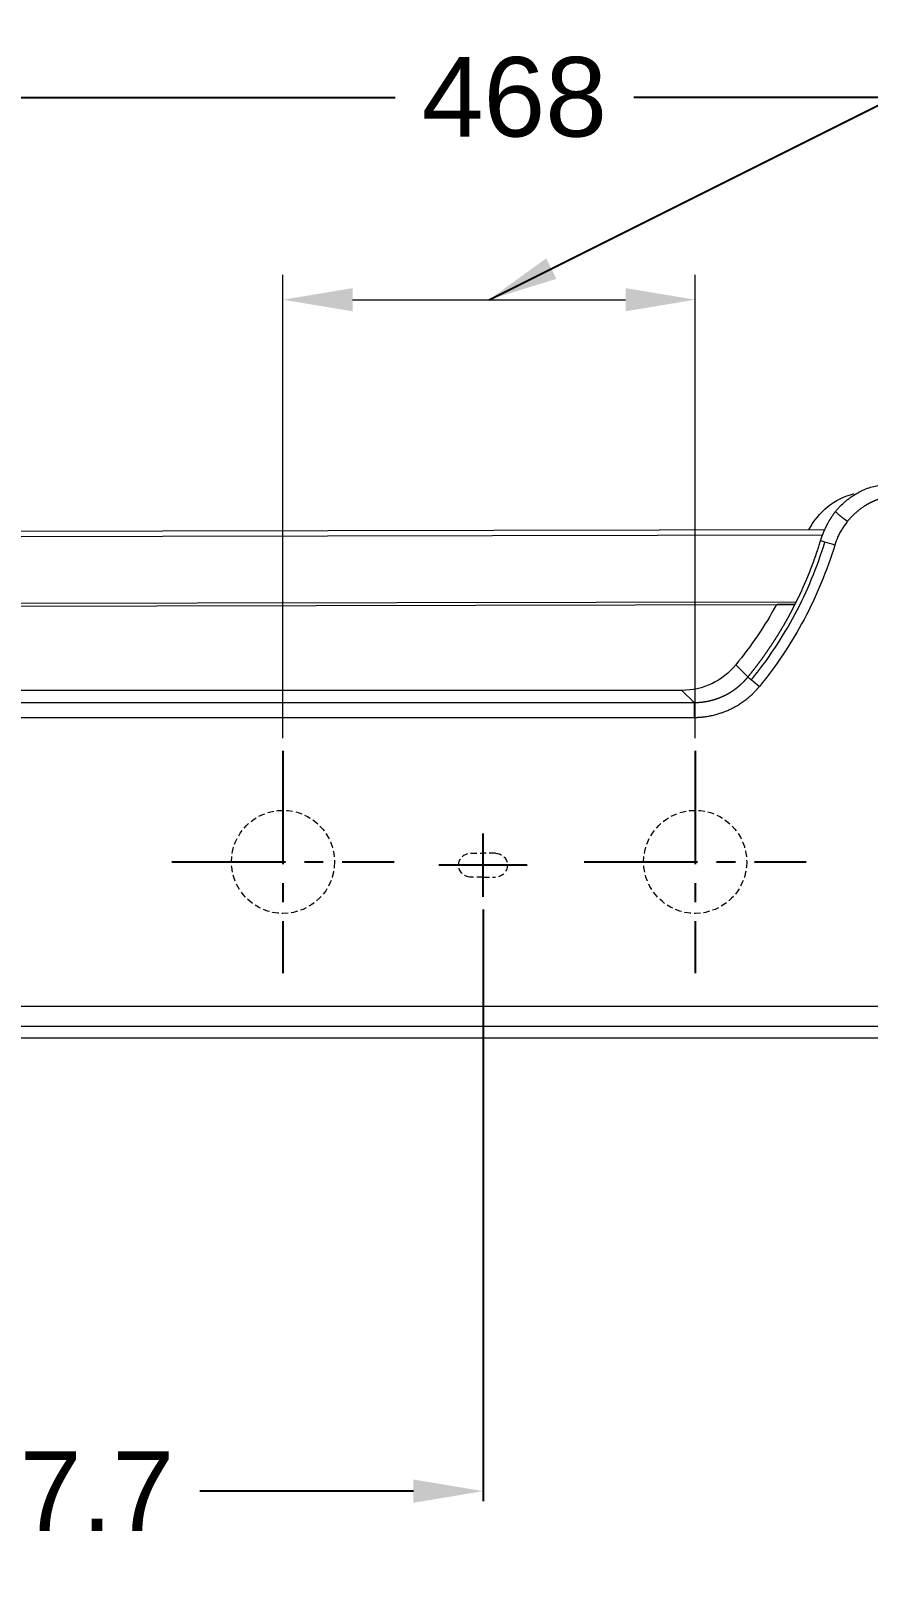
# Model space of a CAD drawing. Header units: millimetres. Extents: x 13235 to 13829, y -4257 to -3417.
# Drawn here: x 13389.9 to 13432, y -3984 to -3906.6 of the extents above; entities that cross this region are included whole.
import ezdxf

# ---------------------------------------------------------------- set-up
doc = ezdxf.new("R2010")
doc.units = ezdxf.units.MM
doc.header["$LTSCALE"] = 0.1
for name, pattern in [('CENTER2', [28.575, 19.05, -3.175, 3.175, -3.175]), ('HIDDEN2', [4.7625, 3.175, -1.5875]), ('HIDDENX2', [19.05, 12.7, -6.35])]:
    doc.linetypes.add(name, pattern=pattern)
doc.layers.get('0').update_dxf_attribs({"lineweight": 15})
doc.layers.add('DIM', color=3, linetype='Continuous', lineweight=9)
doc.layers.add('HIDDEN', color=8, linetype='HIDDENX2')
doc.styles.add('ARIAL', font='arial.ttf')
doc.dimstyles.new('사본 ISO-25', dxfattribs={"dimtxt": 4, "dimasz": 3.5, "dimexe": 0.5, "dimexo": 0.625, "dimgap": 1.5, "dimtad": 1, "dimtih": 1, "dimtoh": 1, "dimdec": 1, "dimlfac": 4, "dimdsep": 46, "dimtxsty": 'ARIAL', "dimcen": 0, "dimclrd": 3, "dimclre": 3, "dimclrt": 3, "dimadec": 1, "dimazin": 0, "dimtfac": 1, "dimtdec": 1, "dimtmove": 0, "dimatfit": 3, "dimfxl": 1.25, "dimtfill": 1, "dimarcsym": 0})

# ---------------------------------------------------------------- blocks, each defined once
blk = doc.blocks.new('*D92')
at = {"layer": 'Defpoints', "color": 0, "transparency": 16777216}
for p in [(13476.948, -3897.53), (13476.948, -3930.422), (13348.468, -3940.48)]:
    blk.add_point(p, dxfattribs=at)
at = {"layer": 'DIM', "color": 3, "lineweight": -2, "transparency": 16777216}
for p, q in [((13348.468, -3939.855), (13348.468, -3897.03)), ((13476.948, -3929.797), (13476.948, -3897.03)), ((13351.968, -3897.53), (13406.798, -3897.53)), ((13473.448, -3897.53), (13418.619, -3897.53))]:
    blk.add_line(p, q, dxfattribs=at)
at = {"layer": 'DIM', "color": 3, "transparency": 16777216}
for points in [[(13351.968, -3896.947), (13351.968, -3898.113), (13348.468, -3897.53)], [(13473.448, -3896.947), (13473.448, -3898.113), (13476.948, -3897.53)]]:
    blk.add_solid(points, dxfattribs=at)
at = {"layer": 'DIM', "color": 3, "transparency": 16777216, "insert": (13412.708, -3897.53), "char_height": 4, "attachment_point": 5, "style": 'ARIAL', "bg_fill": 3, "box_fill_scale": 1.1, "bg_fill_color": 256, "bg_fill_true_color": 13158600, "bg_fill_transparency": 0}
blk.add_mtext('514', dxfattribs=at)
blk = doc.blocks.new('*D95')
at = {"layer": 'Defpoints', "color": 0, "transparency": 16777216}
for p in [(13473.559, -3929.403), (13428.922, -4163.6), (13516.972, -4163.6)]:
    blk.add_point(p, dxfattribs=at)
at = {"layer": 'DIM', "color": 3, "lineweight": -2, "transparency": 16777216}
for p, q in [((13474.184, -3929.403), (13517.472, -3929.403)), ((13516.972, -3932.903), (13516.972, -4042.959)), ((13516.972, -4160.1), (13516.972, -4050.044)), ((13429.547, -4163.6), (13517.472, -4163.6))]:
    blk.add_line(p, q, dxfattribs=at)
at = {"layer": 'DIM', "color": 3, "transparency": 16777216}
for points in [[(13516.389, -3932.903), (13517.556, -3932.903), (13516.972, -3929.403)], [(13516.389, -4160.1), (13517.556, -4160.1), (13516.972, -4163.6)]]:
    blk.add_solid(points, dxfattribs=at)
at = {"layer": 'DIM', "color": 3, "transparency": 16777216, "insert": (13516.972, -4046.502), "char_height": 4, "attachment_point": 5, "style": 'ARIAL', "bg_fill": 3, "box_fill_scale": 1.1, "bg_fill_color": 256, "bg_fill_true_color": 13158600, "bg_fill_transparency": 0}
blk.add_mtext('977.5', dxfattribs=at)
blk = doc.blocks.new('*D93')
at = {"layer": 'Defpoints', "color": 0, "transparency": 16777216}
for p in [(13472.74, -3909.901), (13472.74, -3940.735), (13355.727, -3945.735)]:
    blk.add_point(p, dxfattribs=at)
at = {"layer": 'DIM', "color": 3, "lineweight": -2, "transparency": 16777216}
for p, q in [((13355.727, -3945.11), (13355.727, -3909.401)), ((13472.74, -3940.11), (13472.74, -3909.401)), ((13359.227, -3909.901), (13408.231, -3909.901)), ((13469.24, -3909.901), (13420.237, -3909.901))]:
    blk.add_line(p, q, dxfattribs=at)
at = {"layer": 'DIM', "color": 3, "transparency": 16777216}
for points in [[(13359.227, -3909.318), (13359.227, -3910.484), (13355.727, -3909.901)], [(13469.24, -3909.318), (13469.24, -3910.484), (13472.74, -3909.901)]]:
    blk.add_solid(points, dxfattribs=at)
at = {"layer": 'DIM', "color": 3, "transparency": 16777216, "insert": (13414.234, -3909.901), "char_height": 4, "attachment_point": 5, "style": 'ARIAL', "bg_fill": 3, "box_fill_scale": 1.1, "bg_fill_color": 256, "bg_fill_true_color": 13158600, "bg_fill_transparency": 0}
blk.add_mtext('468', dxfattribs=at)
blk = doc.blocks.new('*D99')
at = {"layer": 'Defpoints', "color": 0, "transparency": 16777216}
for p in [(13355.727, -3948.933), (13412.66, -3950.121), (13355.727, -3980.008)]:
    blk.add_point(p, dxfattribs=at)
at = {"layer": 'DIM', "color": 3, "lineweight": -2, "transparency": 16777216}
for p, q in [((13355.727, -3949.558), (13355.727, -3980.508)), ((13412.66, -3950.746), (13412.66, -3980.508)), ((13359.227, -3980.008), (13381.846, -3980.008)), ((13409.16, -3980.008), (13398.412, -3980.008))]:
    blk.add_line(p, q, dxfattribs=at)
at = {"layer": 'DIM', "color": 3, "transparency": 16777216}
for points in [[(13359.227, -3979.425), (13359.227, -3980.592), (13355.727, -3980.008)], [(13409.16, -3979.425), (13409.16, -3980.592), (13412.66, -3980.008)]]:
    blk.add_solid(points, dxfattribs=at)
at = {"layer": 'DIM', "color": 3, "transparency": 16777216, "insert": (13390.129, -3980.008), "char_height": 4, "attachment_point": 5, "style": 'ARIAL', "bg_fill": 3, "box_fill_scale": 1.1, "bg_fill_color": 256, "bg_fill_true_color": 13158600, "bg_fill_transparency": 0}
blk.add_mtext('227.7', dxfattribs=at)

msp = doc.modelspace()

# ---------------------------------------------------------------- linework, layer by layer
at = {"linetype": 'Continuous', "lineweight": 18}
for p, q in [((13429.84, -3931.66), (13355.025, -3931.806)), ((13355.003, -3935.556), (13428.325, -3935.413)), ((13428.325, -3935.413), (13427.461, -3935.415)), ((13422.665, -3939.731), (13351.618, -3939.731)), ((13422.665, -3939.731), (13351.618, -3939.731))]:
    msp.add_line(p, q, dxfattribs=at)
at = {"linetype": 'Continuous', "lineweight": 13}
for p, q in [((13355.025, -3932.054), (13429.738, -3931.908)), ((13428.389, -3935.287), (13355.002, -3935.43)), ((13425.983, -3939.055), (13425.374, -3938.446)), ((13425.983, -3939.055), (13425.374, -3938.446)), ((13423.274, -3940.339), (13422.665, -3939.731)), ((13423.274, -3940.339), (13422.665, -3939.731)), ((13352.53, -3940.339), (13423.274, -3940.339)), ((13352.53, -3940.339), (13423.274, -3940.339)), ((13352.53, -3941.089), (13423.274, -3941.09)), ((13352.53, -3941.089), (13423.274, -3941.09)), ((13472.889, -3955.626), (13352.53, -3955.626)), ((13472.889, -3955.626), (13352.53, -3955.626)), ((13352.53, -3956.626), (13472.889, -3956.626)), ((13437.776, -3957.231), (13349.468, -3957.231))]:
    msp.add_line(p, q, dxfattribs=at)
at = {"color": 8, "linetype": 'HIDDEN2', "lineweight": 18, "extrusion": (0, 0, -1)}
for p, q in [((13412.035, -3947.923), (13412.66, -3947.923)), ((13413.285, -3947.923), (13412.66, -3947.923)), ((13412.66, -3949.121), (13412.035, -3949.121)), ((13412.66, -3949.121), (13413.285, -3949.121))]:
    msp.add_line(p, q, dxfattribs=at)
at = {"color": 8, "linetype": 'HIDDEN2', "lineweight": 18}
for centre in [(13402.595, -3948.356), (13423.33, -3948.356)]:
    msp.add_circle(centre, 2.592, dxfattribs=at)
at = {"color": 8, "linetype": 'HIDDEN2', "lineweight": 18, "extrusion": (0, 0, -1)}
for centre, start, end in [((-13412.035, -3948.522), 0, 90), ((-13413.285, -3948.522), 90, 180), ((-13412.035, -3948.522), 270, 0), ((-13413.285, -3948.522), 180, 270)]:
    msp.add_arc(centre, 0.599, start, end, dxfattribs=at)
at = {"linetype": 'Continuous', "lineweight": 18, "extrusion": (0, 0, -1)}
for centre, major_axis, start_param, end_param in [((13432.181, -3933.231), (2.476, -2.476), 2.820907, 3.681962), ((13432.181, -3933.231), (2.476, -2.476), 2.820907, 3.681962), ((13409.886, -3925.782), (14.145, -14.148), 6.000004, 6.183111), ((13409.886, -3925.782), (14.145, -14.148), 6.000004, 6.183111), ((13422.664, -3936.23), (-2.476, 2.475), 3.041657, 3.926901), ((13422.664, -3936.23), (-2.476, 2.475), 3.041657, 3.926901)]:
    msp.add_ellipse(centre, major_axis=major_axis, ratio=0.999695, start_param=start_param, end_param=end_param, dxfattribs=at)
at = {"linetype": 'Continuous', "lineweight": 18}
for points, degree, knots in [([(13430.391, -3930.73), (13430.427, -3930.684), (13430.464, -3930.638), (13430.542, -3930.55), (13430.582, -3930.507), (13430.706, -3930.379), (13430.794, -3930.297), (13430.935, -3930.18), (13430.983, -3930.141), (13431.082, -3930.066), (13431.133, -3930.03), (13431.211, -3929.976), (13431.238, -3929.958), (13431.291, -3929.923), (13431.319, -3929.906), (13431.374, -3929.872), (13431.402, -3929.855), (13431.458, -3929.822), (13431.513, -3929.79), (13431.569, -3929.76), (13431.624, -3929.73), (13431.651, -3929.716), (13431.706, -3929.689), (13431.733, -3929.676), (13431.787, -3929.651), (13431.814, -3929.638), (13431.947, -3929.58), (13432.051, -3929.541), (13432.255, -3929.478), (13432.355, -3929.455), (13432.549, -3929.424), (13432.644, -3929.416), (13432.737, -3929.416)], 3, [0, 0, 0, 0, 0.0625, 0.0625, 0.125, 0.125, 0.25, 0.25, 0.3125, 0.3125, 0.375, 0.375, 0.40625, 0.40625, 0.4375, 0.4375, 0.46875, 0.46875, 0.5, 0.53125, 0.53125, 0.5625, 0.5625, 0.59375, 0.59375, 0.625, 0.625, 0.75, 0.75, 0.875, 0.875, 1, 1, 1, 1]), ([(13430.391, -3930.73), (13430.427, -3930.684), (13430.464, -3930.638), (13430.542, -3930.55), (13430.582, -3930.507), (13430.706, -3930.379), (13430.794, -3930.297), (13430.935, -3930.18), (13430.983, -3930.141), (13431.082, -3930.066), (13431.133, -3930.03), (13431.211, -3929.976), (13431.238, -3929.958), (13431.291, -3929.923), (13431.319, -3929.906), (13431.374, -3929.872), (13431.402, -3929.855), (13431.458, -3929.822), (13431.513, -3929.79), (13431.569, -3929.76), (13431.624, -3929.73), (13431.651, -3929.716), (13431.706, -3929.689), (13431.733, -3929.676), (13431.787, -3929.651), (13431.814, -3929.638), (13431.947, -3929.58), (13432.051, -3929.541), (13432.255, -3929.478), (13432.355, -3929.455), (13432.549, -3929.424), (13432.644, -3929.416), (13432.737, -3929.416)], 3, [0, 0, 0, 0, 0.0625, 0.0625, 0.125, 0.125, 0.25, 0.25, 0.3125, 0.3125, 0.375, 0.375, 0.40625, 0.40625, 0.4375, 0.4375, 0.46875, 0.46875, 0.5, 0.53125, 0.53125, 0.5625, 0.5625, 0.59375, 0.59375, 0.625, 0.625, 0.75, 0.75, 0.875, 0.875, 1, 1, 1, 1]), ([(13432.867, -3930.035), (13432.606, -3930.09), (13432.329, -3930.207), (13432.069, -3930.318), (13431.83, -3930.472), (13431.366, -3930.772), (13430.993, -3931.229)], 2, [0, 0, 0, 0.25, 0.25, 0.5, 0.5, 1, 1, 1]), ([(13432.867, -3930.035), (13432.606, -3930.09), (13432.329, -3930.207), (13432.069, -3930.318), (13431.83, -3930.472), (13431.366, -3930.772), (13430.993, -3931.229)], 2, [0, 0, 0, 0.25, 0.25, 0.5, 0.5, 1, 1, 1]), ([(13429.638, -3932.201), (13429.64, -3932.196), (13429.643, -3932.186), (13429.647, -3932.171), (13429.652, -3932.155), (13429.658, -3932.139), (13429.663, -3932.121), (13429.669, -3932.103), (13429.675, -3932.085), (13429.682, -3932.066), (13429.689, -3932.046), (13429.696, -3932.025), (13429.703, -3932.004), (13429.715, -3931.973), (13429.729, -3931.934), (13429.745, -3931.89), (13429.76, -3931.853), (13429.773, -3931.821), (13429.783, -3931.796), (13429.793, -3931.771), (13429.804, -3931.744), (13429.819, -3931.711), (13429.836, -3931.671), (13429.856, -3931.626), (13429.877, -3931.58), (13429.897, -3931.538), (13429.915, -3931.502), (13429.931, -3931.469), (13429.946, -3931.44), (13429.96, -3931.413), (13429.974, -3931.386), (13429.991, -3931.354), (13430.013, -3931.314), (13430.04, -3931.265), (13430.065, -3931.22), (13430.086, -3931.184), (13430.101, -3931.159), (13430.115, -3931.135), (13430.129, -3931.113), (13430.141, -3931.093), (13430.153, -3931.074), (13430.164, -3931.057), (13430.174, -3931.04), (13430.187, -3931.02), (13430.203, -3930.995), (13430.224, -3930.963), (13430.25, -3930.924), (13430.274, -3930.889), (13430.294, -3930.86), (13430.308, -3930.84), (13430.322, -3930.822), (13430.335, -3930.804), (13430.347, -3930.787), (13430.359, -3930.771), (13430.37, -3930.757), (13430.381, -3930.743), (13430.388, -3930.734), (13430.391, -3930.73)], 3, [0, 0, 0, 0, 0.009072, 0.018595, 0.028569, 0.038992, 0.049865, 0.061188, 0.07296, 0.08518, 0.09785, 0.110968, 0.124535, 0.13855, 0.170552, 0.198684, 0.222953, 0.243366, 0.259925, 0.272634, 0.290708, 0.312738, 0.338724, 0.368667, 0.40257, 0.428894, 0.4531, 0.475189, 0.495162, 0.513017, 0.528755, 0.550301, 0.577916, 0.611623, 0.651455, 0.670215, 0.687883, 0.704458, 0.719935, 0.734313, 0.747588, 0.75976, 0.770827, 0.783545, 0.801513, 0.824743, 0.853251, 0.887061, 0.902289, 0.916849, 0.93074, 0.943961, 0.956512, 0.968391, 0.979599, 0.990136, 1, 1, 1, 1]), ([(13429.638, -3932.201), (13429.64, -3932.196), (13429.643, -3932.186), (13429.647, -3932.171), (13429.652, -3932.155), (13429.658, -3932.139), (13429.663, -3932.121), (13429.669, -3932.103), (13429.675, -3932.085), (13429.682, -3932.066), (13429.689, -3932.046), (13429.696, -3932.025), (13429.703, -3932.004), (13429.715, -3931.973), (13429.729, -3931.934), (13429.745, -3931.89), (13429.76, -3931.853), (13429.773, -3931.821), (13429.783, -3931.796), (13429.793, -3931.771), (13429.804, -3931.744), (13429.819, -3931.711), (13429.836, -3931.671), (13429.856, -3931.626), (13429.877, -3931.58), (13429.897, -3931.538), (13429.915, -3931.502), (13429.931, -3931.469), (13429.946, -3931.44), (13429.96, -3931.413), (13429.974, -3931.386), (13429.991, -3931.354), (13430.013, -3931.314), (13430.04, -3931.265), (13430.065, -3931.22), (13430.086, -3931.184), (13430.101, -3931.159), (13430.115, -3931.135), (13430.129, -3931.113), (13430.141, -3931.093), (13430.153, -3931.074), (13430.164, -3931.057), (13430.174, -3931.04), (13430.187, -3931.02), (13430.203, -3930.995), (13430.224, -3930.963), (13430.25, -3930.924), (13430.274, -3930.889), (13430.294, -3930.86), (13430.308, -3930.84), (13430.322, -3930.822), (13430.335, -3930.804), (13430.347, -3930.787), (13430.359, -3930.771), (13430.37, -3930.757), (13430.381, -3930.743), (13430.388, -3930.734), (13430.391, -3930.73)], 3, [0, 0, 0, 0, 0.009072, 0.018595, 0.028569, 0.038992, 0.049865, 0.061188, 0.07296, 0.08518, 0.09785, 0.110968, 0.124535, 0.13855, 0.170552, 0.198684, 0.222953, 0.243366, 0.259925, 0.272634, 0.290708, 0.312738, 0.338724, 0.368667, 0.40257, 0.428894, 0.4531, 0.475189, 0.495162, 0.513017, 0.528755, 0.550301, 0.577916, 0.611623, 0.651455, 0.670215, 0.687883, 0.704458, 0.719935, 0.734313, 0.747588, 0.75976, 0.770827, 0.783545, 0.801513, 0.824743, 0.853251, 0.887061, 0.902289, 0.916849, 0.93074, 0.943961, 0.956512, 0.968391, 0.979599, 0.990136, 1, 1, 1, 1]), ([(13430.993, -3931.229), (13430.97, -3931.258), (13430.923, -3931.317), (13430.855, -3931.408), (13430.791, -3931.501), (13430.708, -3931.627), (13430.613, -3931.79), (13430.479, -3932.061), (13430.4, -3932.274), (13430.356, -3932.418)], 3, [0, 0, 0, 0, 0.083333, 0.166667, 0.25, 0.333333, 0.5, 0.666667, 1, 1, 1, 1]), ([(13430.993, -3931.229), (13430.97, -3931.258), (13430.923, -3931.317), (13430.855, -3931.408), (13430.791, -3931.501), (13430.708, -3931.627), (13430.613, -3931.79), (13430.479, -3932.061), (13430.4, -3932.274), (13430.356, -3932.418)], 3, [0, 0, 0, 0, 0.083333, 0.166667, 0.25, 0.333333, 0.5, 0.666667, 1, 1, 1, 1]), ([(13430.356, -3932.418), (13429.963, -3933.712), (13428.923, -3936.221), (13427.419, -3938.483), (13426.564, -3939.53)], 3, [0, 0, 0, 0, 0.5, 1, 1, 1, 1]), ([(13430.356, -3932.418), (13429.963, -3933.712), (13428.923, -3936.221), (13427.419, -3938.483), (13426.564, -3939.53)], 3, [0, 0, 0, 0, 0.5, 1, 1, 1, 1]), ([(13423.274, -3941.09), (13423.279, -3941.09), (13423.291, -3941.09), (13423.309, -3941.089), (13423.329, -3941.089), (13423.349, -3941.089), (13423.37, -3941.088), (13423.393, -3941.088), (13423.416, -3941.087), (13423.441, -3941.086), (13423.466, -3941.085), (13423.493, -3941.083), (13423.521, -3941.082), (13423.549, -3941.08), (13423.579, -3941.078), (13423.61, -3941.075), (13423.642, -3941.073), (13423.674, -3941.069), (13423.708, -3941.066), (13423.775, -3941.059), (13423.871, -3941.046), (13423.992, -3941.027), (13424.101, -3941.007), (13424.246, -3940.976), (13424.42, -3940.931), (13424.614, -3940.871), (13424.776, -3940.813), (13424.907, -3940.761), (13425.007, -3940.717), (13425.1, -3940.674), (13425.194, -3940.628), (13425.298, -3940.574), (13425.401, -3940.516), (13425.502, -3940.456), (13425.602, -3940.393), (13425.699, -3940.327), (13425.795, -3940.259), (13425.868, -3940.204), (13425.932, -3940.153), (13426.003, -3940.096), (13426.112, -3940.002), (13426.208, -3939.912), (13426.28, -3939.841), (13426.317, -3939.805), (13426.351, -3939.769), (13426.384, -3939.734), (13426.415, -3939.701), (13426.444, -3939.669), (13426.471, -3939.638), (13426.497, -3939.609), (13426.521, -3939.581), (13426.543, -3939.555), (13426.557, -3939.538), (13426.564, -3939.53)], 3, [0, 0, 0, 0, 0.004563, 0.009406, 0.014528, 0.01993, 0.025612, 0.031573, 0.037815, 0.044338, 0.05114, 0.058223, 0.065587, 0.073232, 0.081158, 0.089365, 0.097853, 0.106622, 0.115673, 0.125005, 0.1604, 0.192857, 0.222364, 0.248917, 0.311235, 0.365254, 0.410982, 0.448432, 0.477617, 0.498547, 0.529766, 0.561053, 0.592412, 0.623851, 0.655088, 0.68634, 0.717613, 0.748913, 0.759021, 0.783165, 0.821378, 0.873717, 0.888111, 0.901924, 0.915156, 0.927806, 0.939874, 0.951357, 0.962257, 0.972572, 0.982301, 0.991444, 1, 1, 1, 1]), ([(13423.274, -3941.09), (13423.279, -3941.09), (13423.291, -3941.09), (13423.309, -3941.089), (13423.329, -3941.089), (13423.349, -3941.089), (13423.37, -3941.088), (13423.393, -3941.088), (13423.416, -3941.087), (13423.441, -3941.086), (13423.466, -3941.085), (13423.493, -3941.083), (13423.521, -3941.082), (13423.549, -3941.08), (13423.579, -3941.078), (13423.61, -3941.075), (13423.642, -3941.073), (13423.674, -3941.069), (13423.708, -3941.066), (13423.775, -3941.059), (13423.871, -3941.046), (13423.992, -3941.027), (13424.101, -3941.007), (13424.246, -3940.976), (13424.42, -3940.931), (13424.614, -3940.871), (13424.776, -3940.813), (13424.907, -3940.761), (13425.007, -3940.717), (13425.1, -3940.674), (13425.194, -3940.628), (13425.298, -3940.574), (13425.401, -3940.516), (13425.502, -3940.456), (13425.602, -3940.393), (13425.699, -3940.327), (13425.795, -3940.259), (13425.868, -3940.204), (13425.932, -3940.153), (13426.003, -3940.096), (13426.112, -3940.002), (13426.208, -3939.912), (13426.28, -3939.841), (13426.317, -3939.805), (13426.351, -3939.769), (13426.384, -3939.734), (13426.415, -3939.701), (13426.444, -3939.669), (13426.471, -3939.638), (13426.497, -3939.609), (13426.521, -3939.581), (13426.543, -3939.555), (13426.557, -3939.538), (13426.564, -3939.53)], 3, [0, 0, 0, 0, 0.004563, 0.009406, 0.014528, 0.01993, 0.025612, 0.031573, 0.037815, 0.044338, 0.05114, 0.058223, 0.065587, 0.073232, 0.081158, 0.089365, 0.097853, 0.106622, 0.115673, 0.125005, 0.1604, 0.192857, 0.222364, 0.248917, 0.311235, 0.365254, 0.410982, 0.448432, 0.477617, 0.498547, 0.529766, 0.561053, 0.592412, 0.623851, 0.655088, 0.68634, 0.717613, 0.748913, 0.759021, 0.783165, 0.821378, 0.873717, 0.888111, 0.901924, 0.915156, 0.927806, 0.939874, 0.951357, 0.962257, 0.972572, 0.982301, 0.991444, 1, 1, 1, 1])]:
    msp.add_open_spline(points, degree=degree, knots=knots, dxfattribs=at)
at = {"linetype": 'Continuous', "lineweight": 13}
for points, knots in [([(13430.391, -3930.73), (13430.392, -3930.737), (13430.416, -3930.765), (13430.489, -3930.831), (13430.564, -3930.895), (13430.658, -3930.971), (13430.799, -3931.082), (13430.916, -3931.171), (13430.993, -3931.229)], [0, 0, 0, 0, 0.249765, 0.374811, 0.499857, 0.624894, 0.74993, 1, 1, 1, 1]), ([(13430.391, -3930.73), (13430.392, -3930.737), (13430.416, -3930.765), (13430.489, -3930.831), (13430.564, -3930.895), (13430.658, -3930.971), (13430.799, -3931.082), (13430.916, -3931.171), (13430.993, -3931.229)], [0, 0, 0, 0, 0.249765, 0.374811, 0.499857, 0.624894, 0.74993, 1, 1, 1, 1]), ([(13425.983, -3939.055), (13425.991, -3939.046), (13426.006, -3939.027), (13426.029, -3938.999), (13426.051, -3938.971), (13426.074, -3938.943), (13426.097, -3938.915), (13426.119, -3938.887), (13426.142, -3938.859), (13426.164, -3938.831), (13426.187, -3938.802), (13426.209, -3938.774), (13426.231, -3938.746), (13426.253, -3938.717), (13426.276, -3938.689), (13426.298, -3938.66), (13426.32, -3938.632), (13426.342, -3938.603), (13426.364, -3938.574), (13426.386, -3938.546), (13426.408, -3938.517), (13426.43, -3938.488), (13426.452, -3938.459), (13426.474, -3938.43), (13426.495, -3938.402), (13426.517, -3938.373), (13426.539, -3938.344), (13426.56, -3938.314), (13426.582, -3938.285), (13426.603, -3938.256), (13426.625, -3938.227), (13426.646, -3938.198), (13426.668, -3938.169), (13426.689, -3938.139), (13426.71, -3938.11), (13426.731, -3938.08), (13426.752, -3938.051), (13426.774, -3938.022), (13426.795, -3937.992), (13426.816, -3937.962), (13426.837, -3937.933), (13426.857, -3937.903), (13426.878, -3937.873), (13426.899, -3937.844), (13426.92, -3937.814), (13426.941, -3937.784), (13426.961, -3937.754), (13426.982, -3937.724), (13427.002, -3937.694), (13427.023, -3937.664), (13427.043, -3937.634), (13427.064, -3937.604), (13427.084, -3937.574), (13427.104, -3937.544), (13427.125, -3937.514), (13427.145, -3937.483), (13427.165, -3937.453), (13427.185, -3937.423), (13427.205, -3937.392), (13427.225, -3937.362), (13427.245, -3937.331), (13427.265, -3937.301), (13427.285, -3937.27), (13427.305, -3937.24), (13427.324, -3937.209), (13427.344, -3937.178), (13427.364, -3937.148), (13427.383, -3937.117), (13427.403, -3937.086), (13427.422, -3937.055), (13427.442, -3937.024), (13427.461, -3936.993), (13427.48, -3936.962), (13427.5, -3936.931), (13427.519, -3936.9), (13427.538, -3936.869), (13427.557, -3936.838), (13427.576, -3936.807), (13427.595, -3936.776), (13427.614, -3936.744), (13427.633, -3936.713), (13427.652, -3936.682), (13427.671, -3936.65), (13427.689, -3936.619), (13427.708, -3936.587), (13427.727, -3936.556), (13427.745, -3936.524), (13427.764, -3936.493), (13427.782, -3936.461), (13427.8, -3936.43), (13427.819, -3936.398), (13427.837, -3936.366), (13427.855, -3936.334), (13427.873, -3936.303), (13427.892, -3936.271), (13427.91, -3936.239), (13427.928, -3936.207), (13427.946, -3936.175), (13427.964, -3936.143), (13427.981, -3936.111), (13427.999, -3936.079), (13428.017, -3936.047), (13428.035, -3936.014), (13428.052, -3935.982), (13428.07, -3935.95), (13428.087, -3935.918), (13428.105, -3935.885), (13428.122, -3935.853), (13428.139, -3935.821), (13428.157, -3935.788), (13428.174, -3935.756), (13428.191, -3935.723), (13428.208, -3935.691), (13428.225, -3935.658), (13428.242, -3935.626), (13428.259, -3935.593), (13428.276, -3935.56), (13428.293, -3935.527), (13428.31, -3935.495), (13428.326, -3935.462), (13428.343, -3935.429), (13428.36, -3935.396), (13428.376, -3935.363), (13428.393, -3935.33), (13428.409, -3935.297), (13428.426, -3935.264), (13428.442, -3935.231), (13428.458, -3935.198), (13428.474, -3935.165), (13428.49, -3935.132), (13428.507, -3935.099), (13428.523, -3935.065), (13428.539, -3935.032), (13428.554, -3934.999), (13428.57, -3934.966), (13428.586, -3934.932), (13428.602, -3934.899), (13428.617, -3934.865), (13428.633, -3934.832), (13428.649, -3934.798), (13428.664, -3934.765), (13428.68, -3934.731), (13428.695, -3934.698), (13428.71, -3934.664), (13428.725, -3934.63), (13428.741, -3934.596), (13428.756, -3934.563), (13428.771, -3934.529), (13428.786, -3934.495), (13428.801, -3934.461), (13428.816, -3934.427), (13428.831, -3934.393), (13428.845, -3934.359), (13428.86, -3934.325), (13428.875, -3934.291), (13428.889, -3934.257), (13428.904, -3934.223), (13428.918, -3934.189), (13428.933, -3934.155), (13428.947, -3934.121), (13428.961, -3934.087), (13428.976, -3934.052), (13428.99, -3934.018), (13429.004, -3933.984), (13429.018, -3933.949), (13429.032, -3933.915), (13429.046, -3933.881), (13429.06, -3933.846), (13429.074, -3933.812), (13429.087, -3933.777), (13429.101, -3933.743), (13429.115, -3933.708), (13429.128, -3933.673), (13429.142, -3933.639), (13429.155, -3933.604), (13429.168, -3933.569), (13429.182, -3933.535), (13429.195, -3933.5), (13429.208, -3933.465), (13429.221, -3933.43), (13429.234, -3933.395), (13429.247, -3933.361), (13429.26, -3933.326), (13429.273, -3933.291), (13429.286, -3933.256), (13429.299, -3933.221), (13429.311, -3933.186), (13429.324, -3933.151), (13429.336, -3933.115), (13429.349, -3933.08), (13429.361, -3933.045), (13429.374, -3933.01), (13429.386, -3932.975), (13429.398, -3932.94), (13429.41, -3932.904), (13429.423, -3932.869), (13429.435, -3932.834), (13429.447, -3932.798), (13429.458, -3932.763), (13429.47, -3932.727), (13429.482, -3932.692), (13429.49, -3932.668), (13429.494, -3932.657)], [0, 0, 0, 0, 0.00491, 0.009821, 0.014732, 0.019645, 0.024558, 0.029473, 0.034388, 0.039304, 0.044221, 0.049139, 0.054058, 0.058978, 0.063898, 0.06882, 0.073743, 0.078666, 0.08359, 0.088516, 0.093442, 0.098369, 0.103297, 0.108226, 0.113155, 0.118086, 0.123018, 0.12795, 0.132883, 0.137818, 0.142753, 0.147689, 0.152626, 0.157564, 0.162503, 0.167442, 0.172383, 0.177325, 0.182267, 0.18721, 0.192155, 0.1971, 0.202046, 0.206993, 0.211941, 0.216889, 0.221839, 0.22679, 0.231741, 0.236694, 0.241647, 0.246601, 0.251556, 0.256512, 0.261469, 0.266427, 0.271386, 0.276346, 0.281306, 0.286268, 0.29123, 0.296193, 0.301157, 0.306122, 0.311088, 0.316055, 0.321023, 0.325992, 0.330961, 0.335932, 0.340903, 0.345876, 0.350849, 0.355823, 0.360798, 0.365774, 0.370751, 0.375729, 0.380708, 0.385687, 0.390668, 0.395649, 0.400631, 0.405615, 0.410599, 0.415584, 0.42057, 0.425556, 0.430544, 0.435533, 0.440522, 0.445513, 0.450504, 0.455497, 0.46049, 0.465484, 0.470479, 0.475475, 0.480472, 0.485469, 0.490468, 0.495467, 0.500468, 0.505469, 0.510471, 0.515475, 0.520479, 0.525484, 0.530489, 0.535496, 0.540504, 0.545513, 0.550522, 0.555532, 0.560544, 0.565556, 0.570569, 0.575583, 0.580598, 0.585614, 0.590631, 0.595648, 0.600667, 0.605686, 0.610707, 0.615728, 0.62075, 0.625773, 0.630797, 0.635822, 0.640848, 0.645875, 0.650903, 0.655931, 0.660961, 0.665991, 0.671022, 0.676054, 0.681087, 0.686121, 0.691156, 0.696192, 0.701229, 0.706266, 0.711305, 0.716344, 0.721385, 0.726426, 0.731468, 0.736511, 0.741555, 0.7466, 0.751646, 0.756692, 0.76174, 0.766788, 0.771838, 0.776888, 0.781939, 0.786992, 0.792045, 0.797098, 0.802153, 0.807209, 0.812266, 0.817323, 0.822382, 0.827441, 0.832501, 0.837563, 0.842625, 0.847688, 0.852752, 0.857817, 0.862882, 0.867949, 0.873016, 0.878085, 0.883154, 0.888225, 0.893296, 0.898368, 0.903441, 0.908515, 0.913589, 0.918665, 0.923742, 0.928819, 0.933898, 0.938977, 0.944057, 0.949139, 0.954221, 0.959304, 0.964387, 0.969472, 0.974558, 0.979645, 0.984732, 0.98982, 0.99491, 1, 1, 1, 1]), ([(13425.983, -3939.055), (13425.991, -3939.046), (13426.006, -3939.027), (13426.029, -3938.999), (13426.051, -3938.971), (13426.074, -3938.943), (13426.097, -3938.915), (13426.119, -3938.887), (13426.142, -3938.859), (13426.164, -3938.831), (13426.187, -3938.802), (13426.209, -3938.774), (13426.231, -3938.746), (13426.253, -3938.717), (13426.276, -3938.689), (13426.298, -3938.66), (13426.32, -3938.632), (13426.342, -3938.603), (13426.364, -3938.574), (13426.386, -3938.546), (13426.408, -3938.517), (13426.43, -3938.488), (13426.452, -3938.459), (13426.474, -3938.43), (13426.495, -3938.402), (13426.517, -3938.373), (13426.539, -3938.344), (13426.56, -3938.314), (13426.582, -3938.285), (13426.603, -3938.256), (13426.625, -3938.227), (13426.646, -3938.198), (13426.668, -3938.169), (13426.689, -3938.139), (13426.71, -3938.11), (13426.731, -3938.08), (13426.752, -3938.051), (13426.774, -3938.022), (13426.795, -3937.992), (13426.816, -3937.962), (13426.837, -3937.933), (13426.857, -3937.903), (13426.878, -3937.873), (13426.899, -3937.844), (13426.92, -3937.814), (13426.941, -3937.784), (13426.961, -3937.754), (13426.982, -3937.724), (13427.002, -3937.694), (13427.023, -3937.664), (13427.043, -3937.634), (13427.064, -3937.604), (13427.084, -3937.574), (13427.104, -3937.544), (13427.125, -3937.514), (13427.145, -3937.483), (13427.165, -3937.453), (13427.185, -3937.423), (13427.205, -3937.392), (13427.225, -3937.362), (13427.245, -3937.331), (13427.265, -3937.301), (13427.285, -3937.27), (13427.305, -3937.24), (13427.324, -3937.209), (13427.344, -3937.178), (13427.364, -3937.148), (13427.383, -3937.117), (13427.403, -3937.086), (13427.422, -3937.055), (13427.442, -3937.024), (13427.461, -3936.993), (13427.48, -3936.962), (13427.5, -3936.931), (13427.519, -3936.9), (13427.538, -3936.869), (13427.557, -3936.838), (13427.576, -3936.807), (13427.595, -3936.776), (13427.614, -3936.744), (13427.633, -3936.713), (13427.652, -3936.682), (13427.671, -3936.65), (13427.689, -3936.619), (13427.708, -3936.587), (13427.727, -3936.556), (13427.745, -3936.524), (13427.764, -3936.493), (13427.782, -3936.461), (13427.8, -3936.43), (13427.819, -3936.398), (13427.837, -3936.366), (13427.855, -3936.334), (13427.873, -3936.303), (13427.892, -3936.271), (13427.91, -3936.239), (13427.928, -3936.207), (13427.946, -3936.175), (13427.964, -3936.143), (13427.981, -3936.111), (13427.999, -3936.079), (13428.017, -3936.047), (13428.035, -3936.014), (13428.052, -3935.982), (13428.07, -3935.95), (13428.087, -3935.918), (13428.105, -3935.885), (13428.122, -3935.853), (13428.139, -3935.821), (13428.157, -3935.788), (13428.174, -3935.756), (13428.191, -3935.723), (13428.208, -3935.691), (13428.225, -3935.658), (13428.242, -3935.626), (13428.259, -3935.593), (13428.276, -3935.56), (13428.293, -3935.527), (13428.31, -3935.495), (13428.326, -3935.462), (13428.343, -3935.429), (13428.36, -3935.396), (13428.376, -3935.363), (13428.393, -3935.33), (13428.409, -3935.297), (13428.426, -3935.264), (13428.442, -3935.231), (13428.458, -3935.198), (13428.474, -3935.165), (13428.49, -3935.132), (13428.507, -3935.099), (13428.523, -3935.065), (13428.539, -3935.032), (13428.554, -3934.999), (13428.57, -3934.966), (13428.586, -3934.932), (13428.602, -3934.899), (13428.617, -3934.865), (13428.633, -3934.832), (13428.649, -3934.798), (13428.664, -3934.765), (13428.68, -3934.731), (13428.695, -3934.698), (13428.71, -3934.664), (13428.725, -3934.63), (13428.741, -3934.596), (13428.756, -3934.563), (13428.771, -3934.529), (13428.786, -3934.495), (13428.801, -3934.461), (13428.816, -3934.427), (13428.831, -3934.393), (13428.845, -3934.359), (13428.86, -3934.325), (13428.875, -3934.291), (13428.889, -3934.257), (13428.904, -3934.223), (13428.918, -3934.189), (13428.933, -3934.155), (13428.947, -3934.121), (13428.961, -3934.087), (13428.976, -3934.052), (13428.99, -3934.018), (13429.004, -3933.984), (13429.018, -3933.949), (13429.032, -3933.915), (13429.046, -3933.881), (13429.06, -3933.846), (13429.074, -3933.812), (13429.087, -3933.777), (13429.101, -3933.743), (13429.115, -3933.708), (13429.128, -3933.673), (13429.142, -3933.639), (13429.155, -3933.604), (13429.168, -3933.569), (13429.182, -3933.535), (13429.195, -3933.5), (13429.208, -3933.465), (13429.221, -3933.43), (13429.234, -3933.395), (13429.247, -3933.361), (13429.26, -3933.326), (13429.273, -3933.291), (13429.286, -3933.256), (13429.299, -3933.221), (13429.311, -3933.186), (13429.324, -3933.151), (13429.336, -3933.115), (13429.349, -3933.08), (13429.361, -3933.045), (13429.374, -3933.01), (13429.386, -3932.975), (13429.398, -3932.94), (13429.41, -3932.904), (13429.423, -3932.869), (13429.435, -3932.834), (13429.447, -3932.798), (13429.458, -3932.763), (13429.47, -3932.727), (13429.482, -3932.692), (13429.49, -3932.668), (13429.494, -3932.657)], [0, 0, 0, 0, 0.00491, 0.009821, 0.014732, 0.019645, 0.024558, 0.029473, 0.034388, 0.039304, 0.044221, 0.049139, 0.054058, 0.058978, 0.063898, 0.06882, 0.073743, 0.078666, 0.08359, 0.088516, 0.093442, 0.098369, 0.103297, 0.108226, 0.113155, 0.118086, 0.123018, 0.12795, 0.132883, 0.137818, 0.142753, 0.147689, 0.152626, 0.157564, 0.162503, 0.167442, 0.172383, 0.177325, 0.182267, 0.18721, 0.192155, 0.1971, 0.202046, 0.206993, 0.211941, 0.216889, 0.221839, 0.22679, 0.231741, 0.236694, 0.241647, 0.246601, 0.251556, 0.256512, 0.261469, 0.266427, 0.271386, 0.276346, 0.281306, 0.286268, 0.29123, 0.296193, 0.301157, 0.306122, 0.311088, 0.316055, 0.321023, 0.325992, 0.330961, 0.335932, 0.340903, 0.345876, 0.350849, 0.355823, 0.360798, 0.365774, 0.370751, 0.375729, 0.380708, 0.385687, 0.390668, 0.395649, 0.400631, 0.405615, 0.410599, 0.415584, 0.42057, 0.425556, 0.430544, 0.435533, 0.440522, 0.445513, 0.450504, 0.455497, 0.46049, 0.465484, 0.470479, 0.475475, 0.480472, 0.485469, 0.490468, 0.495467, 0.500468, 0.505469, 0.510471, 0.515475, 0.520479, 0.525484, 0.530489, 0.535496, 0.540504, 0.545513, 0.550522, 0.555532, 0.560544, 0.565556, 0.570569, 0.575583, 0.580598, 0.585614, 0.590631, 0.595648, 0.600667, 0.605686, 0.610707, 0.615728, 0.62075, 0.625773, 0.630797, 0.635822, 0.640848, 0.645875, 0.650903, 0.655931, 0.660961, 0.665991, 0.671022, 0.676054, 0.681087, 0.686121, 0.691156, 0.696192, 0.701229, 0.706266, 0.711305, 0.716344, 0.721385, 0.726426, 0.731468, 0.736511, 0.741555, 0.7466, 0.751646, 0.756692, 0.76174, 0.766788, 0.771838, 0.776888, 0.781939, 0.786992, 0.792045, 0.797098, 0.802153, 0.807209, 0.812266, 0.817323, 0.822382, 0.827441, 0.832501, 0.837563, 0.842625, 0.847688, 0.852752, 0.857817, 0.862882, 0.867949, 0.873016, 0.878085, 0.883154, 0.888225, 0.893296, 0.898368, 0.903441, 0.908515, 0.913589, 0.918665, 0.923742, 0.928819, 0.933898, 0.938977, 0.944057, 0.949139, 0.954221, 0.959304, 0.964387, 0.969472, 0.974558, 0.979645, 0.984732, 0.98982, 0.99491, 1, 1, 1, 1]), ([(13426.158, -3939.198), (13426.992, -3938.178), (13428.459, -3935.974), (13429.471, -3933.527), (13429.854, -3932.266)], [0, 0, 0, 0, 0.5, 1, 1, 1, 1]), ([(13426.158, -3939.198), (13426.992, -3938.178), (13428.459, -3935.974), (13429.471, -3933.527), (13429.854, -3932.266)], [0, 0, 0, 0, 0.5, 1, 1, 1, 1]), ([(13423.274, -3940.339), (13423.279, -3940.339), (13423.289, -3940.339), (13423.304, -3940.339), (13423.319, -3940.339), (13423.334, -3940.339), (13423.349, -3940.339), (13423.364, -3940.338), (13423.379, -3940.338), (13423.394, -3940.337), (13423.409, -3940.337), (13423.424, -3940.336), (13423.439, -3940.336), (13423.454, -3940.335), (13423.469, -3940.334), (13423.484, -3940.333), (13423.498, -3940.332), (13423.513, -3940.331), (13423.528, -3940.33), (13423.543, -3940.329), (13423.558, -3940.328), (13423.573, -3940.327), (13423.588, -3940.325), (13423.602, -3940.324), (13423.617, -3940.323), (13423.632, -3940.321), (13423.647, -3940.32), (13423.662, -3940.318), (13423.676, -3940.316), (13423.691, -3940.315), (13423.706, -3940.313), (13423.721, -3940.311), (13423.735, -3940.309), (13423.75, -3940.307), (13423.765, -3940.305), (13423.779, -3940.303), (13423.794, -3940.301), (13423.809, -3940.298), (13423.823, -3940.296), (13423.838, -3940.294), (13423.852, -3940.291), (13423.867, -3940.289), (13423.881, -3940.286), (13423.896, -3940.284), (13423.91, -3940.281), (13423.925, -3940.278), (13423.939, -3940.276), (13423.954, -3940.273), (13423.968, -3940.27), (13423.983, -3940.267), (13423.997, -3940.264), (13424.011, -3940.261), (13424.026, -3940.258), (13424.04, -3940.255), (13424.054, -3940.251), (13424.069, -3940.248), (13424.083, -3940.245), (13424.097, -3940.241), (13424.112, -3940.238), (13424.126, -3940.234), (13424.14, -3940.231), (13424.154, -3940.227), (13424.168, -3940.223), (13424.182, -3940.22), (13424.196, -3940.216), (13424.21, -3940.212), (13424.225, -3940.208), (13424.239, -3940.204), (13424.253, -3940.2), (13424.267, -3940.196), (13424.28, -3940.192), (13424.294, -3940.187), (13424.308, -3940.183), (13424.322, -3940.179), (13424.336, -3940.174), (13424.35, -3940.17), (13424.364, -3940.166), (13424.377, -3940.161), (13424.391, -3940.156), (13424.405, -3940.152), (13424.419, -3940.147), (13424.432, -3940.142), (13424.446, -3940.137), (13424.46, -3940.133), (13424.473, -3940.128), (13424.487, -3940.123), (13424.5, -3940.118), (13424.514, -3940.113), (13424.527, -3940.107), (13424.541, -3940.102), (13424.554, -3940.097), (13424.568, -3940.092), (13424.581, -3940.086), (13424.594, -3940.081), (13424.608, -3940.075), (13424.621, -3940.07), (13424.634, -3940.064), (13424.647, -3940.059), (13424.661, -3940.053), (13424.674, -3940.047), (13424.687, -3940.042), (13424.7, -3940.036), (13424.713, -3940.03), (13424.726, -3940.024), (13424.739, -3940.018), (13424.752, -3940.012), (13424.765, -3940.006), (13424.778, -3940), (13424.791, -3939.994), (13424.804, -3939.987), (13424.817, -3939.981), (13424.829, -3939.975), (13424.842, -3939.968), (13424.855, -3939.962), (13424.868, -3939.956), (13424.88, -3939.949), (13424.893, -3939.943), (13424.906, -3939.936), (13424.918, -3939.929), (13424.931, -3939.923), (13424.943, -3939.916), (13424.956, -3939.909), (13424.968, -3939.902), (13424.98, -3939.895), (13424.993, -3939.888), (13425.005, -3939.881), (13425.017, -3939.874), (13425.03, -3939.867), (13425.042, -3939.86), (13425.054, -3939.853), (13425.066, -3939.846), (13425.078, -3939.838), (13425.09, -3939.831), (13425.103, -3939.824), (13425.115, -3939.816), (13425.127, -3939.809), (13425.138, -3939.801), (13425.15, -3939.794), (13425.162, -3939.786), (13425.174, -3939.779), (13425.186, -3939.771), (13425.198, -3939.763), (13425.209, -3939.756), (13425.221, -3939.748), (13425.233, -3939.74), (13425.244, -3939.732), (13425.256, -3939.724), (13425.267, -3939.716), (13425.279, -3939.708), (13425.29, -3939.7), (13425.302, -3939.692), (13425.313, -3939.684), (13425.325, -3939.676), (13425.336, -3939.668), (13425.347, -3939.659), (13425.358, -3939.651), (13425.37, -3939.643), (13425.381, -3939.634), (13425.392, -3939.626), (13425.403, -3939.617), (13425.414, -3939.609), (13425.425, -3939.6), (13425.436, -3939.592), (13425.447, -3939.583), (13425.458, -3939.575), (13425.469, -3939.566), (13425.479, -3939.557), (13425.49, -3939.548), (13425.501, -3939.54), (13425.512, -3939.531), (13425.522, -3939.522), (13425.533, -3939.513), (13425.543, -3939.504), (13425.554, -3939.495), (13425.564, -3939.486), (13425.575, -3939.477), (13425.585, -3939.468), (13425.595, -3939.459), (13425.606, -3939.45), (13425.616, -3939.44), (13425.626, -3939.431), (13425.636, -3939.422), (13425.647, -3939.412), (13425.657, -3939.403), (13425.667, -3939.394), (13425.677, -3939.384), (13425.687, -3939.375), (13425.697, -3939.365), (13425.707, -3939.356), (13425.716, -3939.346), (13425.726, -3939.337), (13425.736, -3939.327), (13425.746, -3939.317), (13425.755, -3939.308), (13425.765, -3939.298), (13425.775, -3939.288), (13425.784, -3939.278), (13425.794, -3939.269), (13425.803, -3939.259), (13425.813, -3939.249), (13425.822, -3939.239), (13425.831, -3939.229), (13425.841, -3939.219), (13425.85, -3939.209), (13425.859, -3939.199), (13425.868, -3939.189), (13425.877, -3939.179), (13425.886, -3939.169), (13425.895, -3939.158), (13425.904, -3939.148), (13425.913, -3939.138), (13425.922, -3939.128), (13425.931, -3939.118), (13425.94, -3939.107), (13425.949, -3939.097), (13425.957, -3939.086), (13425.966, -3939.076), (13425.975, -3939.066), (13425.98, -3939.059), (13425.983, -3939.055)], [0, 0, 0, 0, 0.004853, 0.009704, 0.014553, 0.0194, 0.024244, 0.029086, 0.033926, 0.038763, 0.043598, 0.048431, 0.053262, 0.05809, 0.062916, 0.06774, 0.072562, 0.077381, 0.082198, 0.087013, 0.091825, 0.096635, 0.101443, 0.106249, 0.111052, 0.115853, 0.120652, 0.125448, 0.130243, 0.135035, 0.139824, 0.144612, 0.149397, 0.15418, 0.158961, 0.163739, 0.168515, 0.173289, 0.178061, 0.18283, 0.187597, 0.192362, 0.197124, 0.201884, 0.206642, 0.211398, 0.216151, 0.220902, 0.225651, 0.230398, 0.235142, 0.239884, 0.244624, 0.249361, 0.254097, 0.25883, 0.26356, 0.268289, 0.273015, 0.277739, 0.28246, 0.28718, 0.291897, 0.296612, 0.301324, 0.306034, 0.310742, 0.315448, 0.320151, 0.324853, 0.329552, 0.334248, 0.338943, 0.343635, 0.348325, 0.353012, 0.357697, 0.36238, 0.367061, 0.37174, 0.376416, 0.38109, 0.385762, 0.390431, 0.395098, 0.399763, 0.404426, 0.409086, 0.413744, 0.4184, 0.423053, 0.427705, 0.432354, 0.437, 0.441645, 0.446287, 0.450927, 0.455565, 0.4602, 0.464833, 0.469464, 0.474093, 0.478719, 0.483343, 0.487965, 0.492584, 0.497201, 0.501816, 0.506429, 0.51104, 0.515648, 0.520254, 0.524857, 0.529459, 0.534058, 0.538655, 0.543249, 0.547842, 0.552432, 0.557019, 0.561605, 0.566188, 0.570769, 0.575348, 0.579924, 0.584499, 0.58907, 0.59364, 0.598207, 0.602773, 0.607335, 0.611896, 0.616454, 0.62101, 0.625564, 0.630116, 0.634665, 0.639212, 0.643757, 0.648299, 0.652839, 0.657377, 0.661913, 0.666446, 0.670977, 0.675506, 0.680033, 0.684557, 0.689079, 0.693599, 0.698117, 0.702632, 0.707145, 0.711656, 0.716164, 0.72067, 0.725174, 0.729676, 0.734176, 0.738673, 0.743168, 0.74766, 0.752151, 0.756639, 0.761125, 0.765608, 0.770089, 0.774569, 0.779045, 0.78352, 0.787992, 0.792462, 0.79693, 0.801395, 0.805859, 0.810319, 0.814778, 0.819235, 0.823689, 0.828141, 0.83259, 0.837038, 0.841483, 0.845926, 0.850366, 0.854804, 0.859241, 0.863674, 0.868106, 0.872535, 0.876962, 0.881387, 0.885809, 0.89023, 0.894648, 0.899063, 0.903477, 0.907888, 0.912297, 0.916703, 0.921108, 0.92551, 0.92991, 0.934307, 0.938703, 0.943096, 0.947487, 0.951875, 0.956261, 0.960645, 0.965027, 0.969407, 0.973784, 0.978159, 0.982532, 0.986902, 0.99127, 0.995636, 1, 1, 1, 1]), ([(13423.274, -3940.339), (13423.279, -3940.339), (13423.289, -3940.339), (13423.304, -3940.339), (13423.319, -3940.339), (13423.334, -3940.339), (13423.349, -3940.339), (13423.364, -3940.338), (13423.379, -3940.338), (13423.394, -3940.337), (13423.409, -3940.337), (13423.424, -3940.336), (13423.439, -3940.336), (13423.454, -3940.335), (13423.469, -3940.334), (13423.484, -3940.333), (13423.498, -3940.332), (13423.513, -3940.331), (13423.528, -3940.33), (13423.543, -3940.329), (13423.558, -3940.328), (13423.573, -3940.327), (13423.588, -3940.325), (13423.602, -3940.324), (13423.617, -3940.323), (13423.632, -3940.321), (13423.647, -3940.32), (13423.662, -3940.318), (13423.676, -3940.316), (13423.691, -3940.315), (13423.706, -3940.313), (13423.721, -3940.311), (13423.735, -3940.309), (13423.75, -3940.307), (13423.765, -3940.305), (13423.779, -3940.303), (13423.794, -3940.301), (13423.809, -3940.298), (13423.823, -3940.296), (13423.838, -3940.294), (13423.852, -3940.291), (13423.867, -3940.289), (13423.881, -3940.286), (13423.896, -3940.284), (13423.91, -3940.281), (13423.925, -3940.278), (13423.939, -3940.276), (13423.954, -3940.273), (13423.968, -3940.27), (13423.983, -3940.267), (13423.997, -3940.264), (13424.011, -3940.261), (13424.026, -3940.258), (13424.04, -3940.255), (13424.054, -3940.251), (13424.069, -3940.248), (13424.083, -3940.245), (13424.097, -3940.241), (13424.112, -3940.238), (13424.126, -3940.234), (13424.14, -3940.231), (13424.154, -3940.227), (13424.168, -3940.223), (13424.182, -3940.22), (13424.196, -3940.216), (13424.21, -3940.212), (13424.225, -3940.208), (13424.239, -3940.204), (13424.253, -3940.2), (13424.267, -3940.196), (13424.28, -3940.192), (13424.294, -3940.187), (13424.308, -3940.183), (13424.322, -3940.179), (13424.336, -3940.174), (13424.35, -3940.17), (13424.364, -3940.166), (13424.377, -3940.161), (13424.391, -3940.156), (13424.405, -3940.152), (13424.419, -3940.147), (13424.432, -3940.142), (13424.446, -3940.137), (13424.46, -3940.133), (13424.473, -3940.128), (13424.487, -3940.123), (13424.5, -3940.118), (13424.514, -3940.113), (13424.527, -3940.107), (13424.541, -3940.102), (13424.554, -3940.097), (13424.568, -3940.092), (13424.581, -3940.086), (13424.594, -3940.081), (13424.608, -3940.075), (13424.621, -3940.07), (13424.634, -3940.064), (13424.647, -3940.059), (13424.661, -3940.053), (13424.674, -3940.047), (13424.687, -3940.042), (13424.7, -3940.036), (13424.713, -3940.03), (13424.726, -3940.024), (13424.739, -3940.018), (13424.752, -3940.012), (13424.765, -3940.006), (13424.778, -3940), (13424.791, -3939.994), (13424.804, -3939.987), (13424.817, -3939.981), (13424.829, -3939.975), (13424.842, -3939.968), (13424.855, -3939.962), (13424.868, -3939.956), (13424.88, -3939.949), (13424.893, -3939.943), (13424.906, -3939.936), (13424.918, -3939.929), (13424.931, -3939.923), (13424.943, -3939.916), (13424.956, -3939.909), (13424.968, -3939.902), (13424.98, -3939.895), (13424.993, -3939.888), (13425.005, -3939.881), (13425.017, -3939.874), (13425.03, -3939.867), (13425.042, -3939.86), (13425.054, -3939.853), (13425.066, -3939.846), (13425.078, -3939.838), (13425.09, -3939.831), (13425.103, -3939.824), (13425.115, -3939.816), (13425.127, -3939.809), (13425.138, -3939.801), (13425.15, -3939.794), (13425.162, -3939.786), (13425.174, -3939.779), (13425.186, -3939.771), (13425.198, -3939.763), (13425.209, -3939.756), (13425.221, -3939.748), (13425.233, -3939.74), (13425.244, -3939.732), (13425.256, -3939.724), (13425.267, -3939.716), (13425.279, -3939.708), (13425.29, -3939.7), (13425.302, -3939.692), (13425.313, -3939.684), (13425.325, -3939.676), (13425.336, -3939.668), (13425.347, -3939.659), (13425.358, -3939.651), (13425.37, -3939.643), (13425.381, -3939.634), (13425.392, -3939.626), (13425.403, -3939.617), (13425.414, -3939.609), (13425.425, -3939.6), (13425.436, -3939.592), (13425.447, -3939.583), (13425.458, -3939.575), (13425.469, -3939.566), (13425.479, -3939.557), (13425.49, -3939.548), (13425.501, -3939.54), (13425.512, -3939.531), (13425.522, -3939.522), (13425.533, -3939.513), (13425.543, -3939.504), (13425.554, -3939.495), (13425.564, -3939.486), (13425.575, -3939.477), (13425.585, -3939.468), (13425.595, -3939.459), (13425.606, -3939.45), (13425.616, -3939.44), (13425.626, -3939.431), (13425.636, -3939.422), (13425.647, -3939.412), (13425.657, -3939.403), (13425.667, -3939.394), (13425.677, -3939.384), (13425.687, -3939.375), (13425.697, -3939.365), (13425.707, -3939.356), (13425.716, -3939.346), (13425.726, -3939.337), (13425.736, -3939.327), (13425.746, -3939.317), (13425.755, -3939.308), (13425.765, -3939.298), (13425.775, -3939.288), (13425.784, -3939.278), (13425.794, -3939.269), (13425.803, -3939.259), (13425.813, -3939.249), (13425.822, -3939.239), (13425.831, -3939.229), (13425.841, -3939.219), (13425.85, -3939.209), (13425.859, -3939.199), (13425.868, -3939.189), (13425.877, -3939.179), (13425.886, -3939.169), (13425.895, -3939.158), (13425.904, -3939.148), (13425.913, -3939.138), (13425.922, -3939.128), (13425.931, -3939.118), (13425.94, -3939.107), (13425.949, -3939.097), (13425.957, -3939.086), (13425.966, -3939.076), (13425.975, -3939.066), (13425.98, -3939.059), (13425.983, -3939.055)], [0, 0, 0, 0, 0.004853, 0.009704, 0.014553, 0.0194, 0.024244, 0.029086, 0.033926, 0.038763, 0.043598, 0.048431, 0.053262, 0.05809, 0.062916, 0.06774, 0.072562, 0.077381, 0.082198, 0.087013, 0.091825, 0.096635, 0.101443, 0.106249, 0.111052, 0.115853, 0.120652, 0.125448, 0.130243, 0.135035, 0.139824, 0.144612, 0.149397, 0.15418, 0.158961, 0.163739, 0.168515, 0.173289, 0.178061, 0.18283, 0.187597, 0.192362, 0.197124, 0.201884, 0.206642, 0.211398, 0.216151, 0.220902, 0.225651, 0.230398, 0.235142, 0.239884, 0.244624, 0.249361, 0.254097, 0.25883, 0.26356, 0.268289, 0.273015, 0.277739, 0.28246, 0.28718, 0.291897, 0.296612, 0.301324, 0.306034, 0.310742, 0.315448, 0.320151, 0.324853, 0.329552, 0.334248, 0.338943, 0.343635, 0.348325, 0.353012, 0.357697, 0.36238, 0.367061, 0.37174, 0.376416, 0.38109, 0.385762, 0.390431, 0.395098, 0.399763, 0.404426, 0.409086, 0.413744, 0.4184, 0.423053, 0.427705, 0.432354, 0.437, 0.441645, 0.446287, 0.450927, 0.455565, 0.4602, 0.464833, 0.469464, 0.474093, 0.478719, 0.483343, 0.487965, 0.492584, 0.497201, 0.501816, 0.506429, 0.51104, 0.515648, 0.520254, 0.524857, 0.529459, 0.534058, 0.538655, 0.543249, 0.547842, 0.552432, 0.557019, 0.561605, 0.566188, 0.570769, 0.575348, 0.579924, 0.584499, 0.58907, 0.59364, 0.598207, 0.602773, 0.607335, 0.611896, 0.616454, 0.62101, 0.625564, 0.630116, 0.634665, 0.639212, 0.643757, 0.648299, 0.652839, 0.657377, 0.661913, 0.666446, 0.670977, 0.675506, 0.680033, 0.684557, 0.689079, 0.693599, 0.698117, 0.702632, 0.707145, 0.711656, 0.716164, 0.72067, 0.725174, 0.729676, 0.734176, 0.738673, 0.743168, 0.74766, 0.752151, 0.756639, 0.761125, 0.765608, 0.770089, 0.774569, 0.779045, 0.78352, 0.787992, 0.792462, 0.79693, 0.801395, 0.805859, 0.810319, 0.814778, 0.819235, 0.823689, 0.828141, 0.83259, 0.837038, 0.841483, 0.845926, 0.850366, 0.854804, 0.859241, 0.863674, 0.868106, 0.872535, 0.876962, 0.881387, 0.885809, 0.89023, 0.894648, 0.899063, 0.903477, 0.907888, 0.912297, 0.916703, 0.921108, 0.92551, 0.92991, 0.934307, 0.938703, 0.943096, 0.947487, 0.951875, 0.956261, 0.960645, 0.965027, 0.969407, 0.973784, 0.978159, 0.982532, 0.986902, 0.99127, 0.995636, 1, 1, 1, 1]), ([(13423.274, -3940.339), (13423.274, -3940.34), (13423.274, -3940.35), (13423.274, -3940.391), (13423.274, -3940.462), (13423.274, -3940.56), (13423.274, -3940.68), (13423.274, -3940.815), (13423.274, -3940.955), (13423.274, -3941.046), (13423.274, -3941.09)], [0, 0, 0, 0, 0.124827, 0.249794, 0.37476, 0.499726, 0.624693, 0.749659, 0.874625, 1, 1, 1, 1]), ([(13423.274, -3940.339), (13423.274, -3940.34), (13423.274, -3940.35), (13423.274, -3940.391), (13423.274, -3940.462), (13423.274, -3940.56), (13423.274, -3940.68), (13423.274, -3940.815), (13423.274, -3940.955), (13423.274, -3941.046), (13423.274, -3941.09)], [0, 0, 0, 0, 0.124827, 0.249794, 0.37476, 0.499726, 0.624693, 0.749659, 0.874625, 1, 1, 1, 1])]:
    msp.add_open_spline(points, degree=3, knots=knots, dxfattribs=at)
for points in [[(13429.494, -3932.657), (13429.519, -3932.581), (13429.568, -3932.429), (13429.615, -3932.277), (13429.638, -3932.201)], [(13429.494, -3932.657), (13429.519, -3932.581), (13429.568, -3932.429), (13429.615, -3932.277), (13429.638, -3932.201)], [(13430.356, -3932.418), (13430.188, -3932.367), (13429.993, -3932.308), (13429.854, -3932.266)], [(13430.356, -3932.418), (13430.188, -3932.367), (13429.993, -3932.308), (13429.854, -3932.266)], [(13425.983, -3939.055), (13425.986, -3939.058), (13426.045, -3939.106), (13426.158, -3939.198)], [(13425.983, -3939.055), (13425.986, -3939.058), (13426.045, -3939.106), (13426.158, -3939.198)], [(13426.158, -3939.198), (13426.271, -3939.29), (13426.429, -3939.419), (13426.564, -3939.53)], [(13426.158, -3939.198), (13426.271, -3939.29), (13426.429, -3939.419), (13426.564, -3939.53)]]:
    msp.add_open_spline(points, degree=3, dxfattribs=at)
at = {"linetype": 'Continuous', "lineweight": 18}
msp.add_open_spline([(13429.854, -3932.266), (13429.714, -3932.224), (13429.642, -3932.202), (13429.638, -3932.201)], degree=3, dxfattribs=at)
msp.add_open_spline([(13429.854, -3932.266), (13429.714, -3932.224), (13429.642, -3932.202), (13429.638, -3932.201)], degree=3, dxfattribs=at)
at = {"layer": 'HIDDEN', "color": 1, "linetype": 'CENTER2', "ltscale": 3}
for p, q in [((13402.595, -3942.764), (13402.595, -3953.947)), ((13423.33, -3942.764), (13423.33, -3953.947)), ((13412.66, -3950.121), (13412.66, -3946.923)), ((13397.003, -3948.356), (13408.187, -3948.356)), ((13417.738, -3948.356), (13428.922, -3948.356)), ((13414.884, -3948.522), (13410.437, -3948.522))]:
    msp.add_line(p, q, dxfattribs=at)

# ---------------------------------------------------------------- next in the draw order: dimensions: what is measured, and where the dimension line sits
at = {"layer": 'DIM'}
dim = msp.add_linear_dim(base=(13476.948, -3897.53), p1=(13348.468, -3940.48), p2=(13476.948, -3930.422), text='514', dimstyle='사본 ISO-25', override={"dimtxt": 4, "dimtad": 0}, dxfattribs=at)
dim.commit()
dim.dimension.update_dxf_attribs({"geometry": '*D92', "text_midpoint": (13412.708, -3897.53), "dimtype": 160})
dim = msp.add_linear_dim(base=(13355.727, -3980.008), p1=(13412.66, -3950.121), p2=(13355.727, -3948.933), dimstyle='사본 ISO-25', override={"dimtad": 0}, dxfattribs=at)
dim.commit()
dim.dimension.update_dxf_attribs({"geometry": '*D99', "text_midpoint": (13390.129, -3980.008), "dimtype": 160})

# ---------------------------------------------------------------- next in the draw order: linework, layer by layer
for p, q in [((13402.595, -3942.139), (13402.595, -3918.829)), ((13423.33, -3942.139), (13423.33, -3918.829)), ((13406.095, -3920.079), (13419.83, -3920.079))]:
    msp.add_line(p, q, dxfattribs=at)
for points in [[(13406.095, -3919.495), (13406.095, -3920.662), (13402.595, -3920.079)], [(13419.83, -3919.495), (13419.83, -3920.662), (13423.33, -3920.079)]]:
    msp.add_solid(points, dxfattribs=at)

# ---------------------------------------------------------------- next in the draw order: dimensions: what is measured, and where the dimension line sits
dim = msp.add_linear_dim(base=(13516.972, -4163.6), p1=(13473.559, -3929.403), p2=(13428.922, -4163.6), angle=90, text='977.5', dimstyle='사본 ISO-25', override={"dimtad": 0}, dxfattribs=at)
dim.commit()
dim.dimension.update_dxf_attribs({"geometry": '*D95', "text_midpoint": (13516.972, -4046.502)})

# ---------------------------------------------------------------- next in the draw order: dimensions: what is measured, and where the dimension line sits
dim = msp.add_linear_dim(base=(13472.74, -3909.901), p1=(13355.727, -3945.735), p2=(13472.74, -3940.735), text='468', dimstyle='사본 ISO-25', override={"dimtxt": 4, "dimtad": 0}, dxfattribs=at)
dim.commit()
dim.dimension.update_dxf_attribs({"geometry": '*D93', "text_midpoint": (13414.234, -3909.901), "dimtype": 160})

# ---------------------------------------------------------------- next in the draw order: leaders
msp.add_leader([(13412.962, -3920.079), (13468.299, -3892.413), (13521.428, -3892.413)], dimstyle='사본 ISO-25', override={"dimtad": 0}, dxfattribs=at)

doc.saveas('drawing.dxf')
